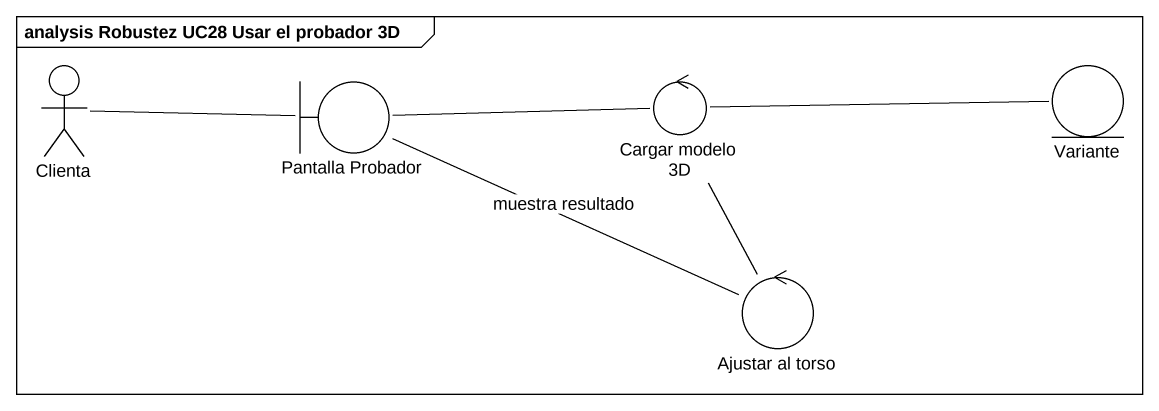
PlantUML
@startuml
mainframe analysis Robustez UC28 Usar el probador 3D
actor Clienta
boundary "Pantalla Probador" as Pantalla_Probador
control "Cargar modelo 3D" as Cargar_modelo_3D
entity Variante
control "Ajustar al torso" as Ajustar_al_torso
Clienta -right- Pantalla_Probador
Pantalla_Probador -right- Cargar_modelo_3D
Cargar_modelo_3D -right- Variante
Cargar_modelo_3D -- Ajustar_al_torso
Ajustar_al_torso -left- Pantalla_Probador : muestra resultado
@enduml
